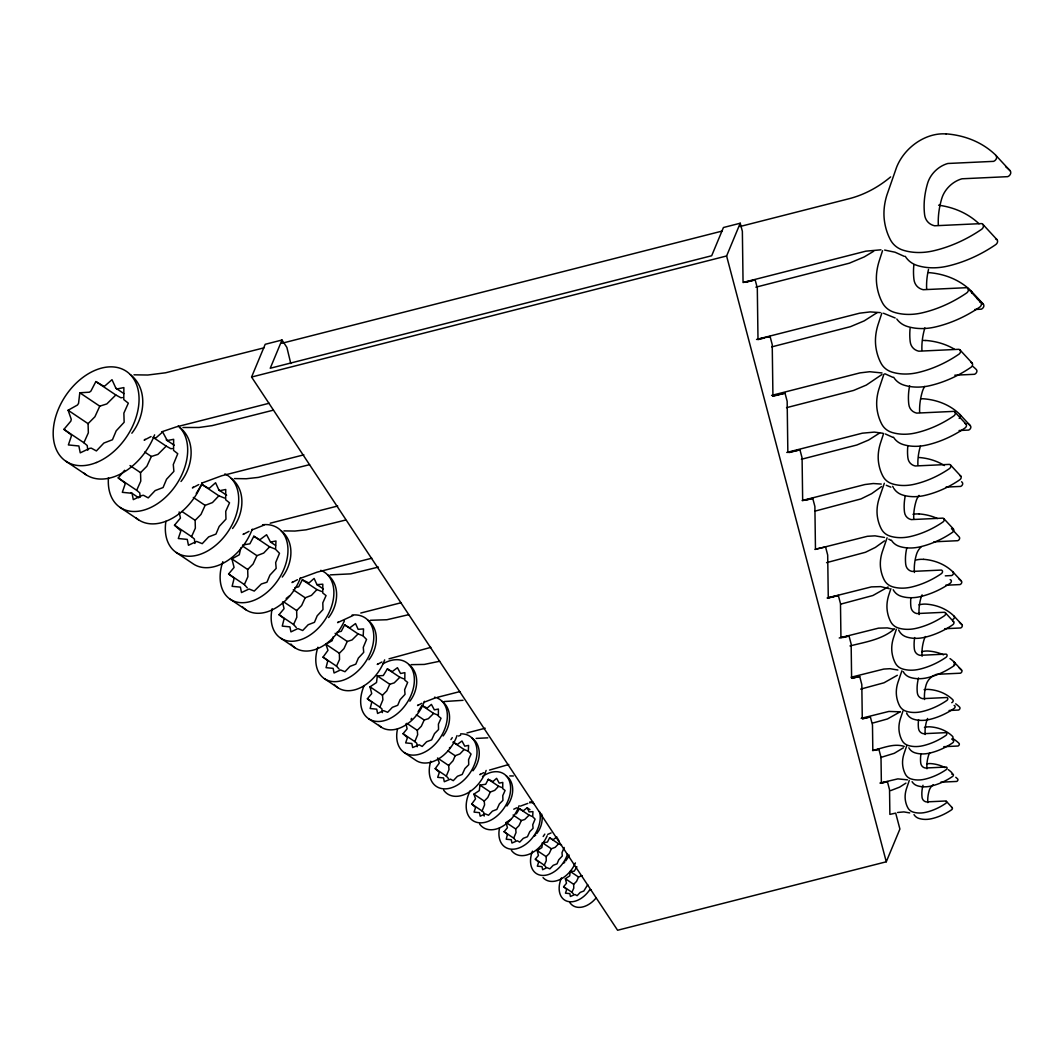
<?xml version="1.0" encoding="UTF-8"?>
<svg xmlns="http://www.w3.org/2000/svg" width="1064" height="1064" viewBox="0 0 1064 1064"><rect width="100%" height="100%" fill="white"/><g stroke="black" fill="none" stroke-linecap="round" stroke-linejoin="round"><path stroke-width="1.5" d="M79.8 392.776L78.55 403.389L77.446 405.025L68.109 410.252L71.261 419.296L70.862 421.091L63.933 429.351L70.995 434.644L71.394 436.027L68.375 444.938L78.869 445.989L80.252 452.838L89.788 448.33L91.305 448.157L96.385 450.937L103.873 443.05L112.451 439.751L116.202 430.814L124.142 422.275L123.876 413.111L128.318 403.176L123.783 399.585L123.876 387.589L117 388.959L115.883 388.214L111.999 379.688L104.95 385.873L103.447 386.046L95.866 381.577L90.879 391.153L89.376 392.204L79.8 392.776L99.763 406.169L106.839 403.921L115.83 394.983L120.91 397.776L122.427 397.59M240.81 547.88L239.28 554.77L231.899 558.906L234.08 567.458L228.6 573.988L234.186 578.178L232.112 586.317L240.398 587.142L241.501 592.555L249.043 589.004L254.243 591.065L261.345 583.99L266.944 582.221L269.91 575.145L276.175 568.402L275.669 562.577L279.486 553.307L275.576 549.317L275.975 540.991L270.535 542.068L266.585 534.74L259.829 539.767L253.844 536.243L249.894 543.81L242.659 544.994M333.258 636.724L332.181 640.688L325.877 644.225L327.991 650.33L323.044 657.126L327.818 660.704L326.05 667.66L333.138 668.365L334.069 672.993L340.52 669.948L344.975 671.716L350.029 666.383L355.815 664.149L358.355 658.111L363.715 652.338L363.276 647.364L366.548 639.451L363.196 636.033L363.542 628.917L358.142 629.329L355.522 623.571L349.737 627.866L344.616 624.861L341.251 631.324L337.009 632.216M377.308 675.893L376.523 682.529L369.993 686.825L371.722 693.595L367.386 698.769L371.802 702.08L370.166 708.518L376.723 709.183L377.587 713.465L383.559 710.646L387.682 712.281L392.363 707.334L397.723 705.286L400.077 699.686L405.038 694.34L404.639 689.738L407.658 682.396L404.812 680.149L404.879 672.648L400.569 673.499L397.444 667.7L392.097 671.677L387.363 668.897L383.293 675.534L377.308 675.893L389.796 684.272L394.225 682.862L399.851 677.276L403.961 678.912M479.957 785.099L479.305 790.592L473.906 794.156L475.528 798.838L471.738 804.038L475.608 807.496L474.039 812.111L479.465 812.657L480.197 816.194L485.131 813.867L488.549 815.224L492.419 811.127L496.861 809.425L499.375 803.945L502.913 800.381L502.78 795.633L505.081 790.486L502.727 788.624L502.78 782.412L499.216 783.131L496.622 778.329L492.978 781.521L488.27 779.314L485.689 784.261L479.957 785.099L490.291 792.042L494.733 790.339L498.604 786.243L502.022 787.599M556.858 836.942L553.027 839.789L549.636 837.78L547.401 842.076L542.441 842.794L541.882 847.556L537.2 850.628L538.437 855.483L535.338 859.18L538.677 862.173L537.32 866.149L542.015 866.628L542.64 869.7L546.909 867.679L549.862 868.849L553.214 865.311L557.057 863.835L558.733 859.832L562.297 856.001L562.005 852.703L564.159 847.463M576.914 866.788L574.214 871.203L570.224 871.443L569.706 875.871L565.356 878.731L566.5 883.24L563.614 886.684L566.726 889.464L565.463 893.175L569.839 893.614L570.41 896.46L575.012 894.505L577.127 895.675L580.252 892.39L583.817 891.007L587.74 884.689M882.535 250.705L879.05 261.438A63.348 48.864 -42.7 0 0 876.803 285.099A78.576 60.608 -42.7 0 0 882.349 302.642A32.319 24.938 -42.7 0 0 894.252 312.324A63.574 49.037 -42.7 0 0 922.355 312.803A113.449 87.514 -42.7 0 0 966.564 293.026A3.431 2.647 -42.7 0 0 968.373 289.9A3.431 2.647 -42.7 0 0 966.524 287.692L923.206 289.714A18.7 14.431 -42.7 0 1 913.949 279.446A82.46 63.601 -42.7 0 1 913.83 265.122M890.874 588.671L888.639 595.521A40.432 31.189 -42.7 0 0 887.216 610.63A50.154 38.676 -42.7 0 0 890.754 621.828A20.628 15.907 -42.7 0 0 898.349 628.013A40.578 31.295 -42.7 0 0 916.29 628.319A72.419 55.86 -42.7 0 0 944.5 615.697A2.195 1.689 -42.7 0 0 944.473 612.279L916.836 613.569A11.943 9.204 -42.7 0 1 910.93 607.025A52.628 40.592 -42.7 0 1 910.851 597.888M881.843 313.135L877.92 325.052A58.573 45.18 -42.7 0 0 875.858 346.917A72.645 56.033 -42.7 0 0 880.979 363.143A29.885 23.049 -42.7 0 0 891.991 372.094A58.773 45.34 -42.7 0 0 917.966 372.546A104.897 80.904 -42.7 0 0 958.837 354.259A3.179 2.447 -42.7 0 0 960.513 351.359A3.179 2.447 -42.7 0 0 958.797 349.311L918.764 351.187A17.29 13.34 -42.7 0 1 910.199 341.704A76.236 58.813 -42.7 0 1 910.079 328.457M883.639 433.447L880.3 443.635A50.075 38.623 -42.7 0 0 878.531 462.335A62.098 47.893 -42.7 0 0 882.907 476.193A25.549 19.697 -42.7 0 0 892.324 483.854A50.247 38.756 -42.7 0 0 914.521 484.226A89.669 69.16 -42.7 0 0 949.46 468.599A2.713 2.088 -42.7 0 0 949.434 464.383L915.2 465.979A14.776 11.398 -42.7 0 1 907.885 457.866A65.17 50.274 -42.7 0 1 907.778 446.548M896.34 629.25L893.334 638.307A38.144 29.42 -42.7 0 0 891.991 652.551A47.308 36.495 -42.7 0 0 895.329 663.111A19.458 15.016 -42.7 0 0 902.498 668.95A38.277 29.526 -42.7 0 0 919.416 669.229A68.309 52.695 -42.7 0 0 946.029 657.326A2.062 1.596 -42.7 0 0 946.002 654.107L919.934 655.331A11.265 8.685 -42.7 0 1 914.362 649.146A49.649 38.304 -42.7 0 1 914.668 637.562M902.91 711.151L900.317 718.985A32.997 25.443 -42.7 0 0 899.146 731.301A40.924 31.561 -42.7 0 0 902.033 740.438A16.838 12.981 -42.7 0 0 908.244 745.478A33.104 25.536 -42.7 0 0 922.874 745.731A59.092 45.579 -42.7 0 0 945.896 735.437A1.782 1.383 -42.7 0 0 945.869 732.657L923.313 733.708A9.736 7.515 -42.7 0 1 918.498 728.361A42.946 33.13 -42.7 0 1 918.578 719.623M883.878 374.275L878.957 388.945A54.158 41.775 -42.7 0 0 877.042 409.174A67.165 51.804 -42.7 0 0 881.777 424.164A27.624 21.307 -42.7 0 0 891.965 432.45A54.344 41.922 -42.7 0 0 915.971 432.862A96.984 74.799 -42.7 0 0 953.77 415.958A2.939 2.261 -42.7 0 0 955.312 413.271A2.939 2.261 -42.7 0 0 953.73 411.382L916.716 413.111A15.987 12.329 -42.7 0 1 908.802 404.347A70.49 54.37 -42.7 0 1 909.627 385.793M906.621 746.01L903.828 754.323A30.683 23.674 -42.7 0 0 902.751 765.787A38.051 29.353 -42.7 0 0 905.424 774.286A15.654 12.076 -42.7 0 0 911.196 778.981A30.79 23.754 -42.7 0 0 924.802 779.207A54.956 42.387 -42.7 0 0 946.215 769.631A1.663 1.277 -42.7 0 0 946.202 767.038L925.215 768.022A9.057 6.982 -42.7 0 1 920.732 763.048A39.94 30.803 -42.7 0 1 920.985 753.738M909.268 780.471L906.315 789.169A28.542 22.012 -42.7 0 0 905.304 799.822A35.391 27.305 -42.7 0 0 907.805 807.736A14.563 11.225 -42.7 0 0 913.165 812.098A28.635 22.091 -42.7 0 0 925.826 812.311A51.099 39.421 -42.7 0 0 945.736 803.4A1.543 1.197 -42.7 0 0 945.723 800.993L926.212 801.91A8.419 6.504 -42.7 0 1 922.036 797.282A37.147 28.648 -42.7 0 1 922.993 785.272M884.33 483.282L878.97 498.95A46.297 35.711 -42.7 0 0 877.335 516.24A57.416 44.289 -42.7 0 0 881.391 529.047A23.621 18.221 -42.7 0 0 890.089 536.136A46.457 35.83 -42.7 0 0 910.624 536.482A82.899 63.946 -42.7 0 0 942.917 522.038A2.514 1.929 -42.7 0 0 942.89 518.128L911.25 519.604A13.672 10.547 -42.7 0 1 904.48 512.103A60.249 46.47 -42.7 0 1 905.185 496.25M887.097 537.799L882.136 552.309A42.866 33.064 -42.7 0 0 880.62 568.322A53.16 41.004 -42.7 0 0 884.357 580.186A21.865 16.864 -42.7 0 0 892.417 586.743A43.012 33.17 -42.7 0 0 911.436 587.062A76.754 59.212 -42.7 0 0 941.334 573.682A2.328 1.796 -42.7 0 0 941.308 570.065L912.008 571.434A12.648 9.762 -42.7 0 1 905.743 564.492A55.794 43.039 -42.7 0 1 906.767 548.133M901.9 670.799L897.803 682.809A35.471 27.358 -42.7 0 0 896.54 696.069A43.996 33.942 -42.7 0 0 899.639 705.884A18.101 13.965 -42.7 0 0 906.315 711.311A35.604 27.465 -42.7 0 0 922.049 711.577A63.534 49.011 -42.7 0 0 946.8 700.511A1.929 1.476 -42.7 0 0 946.787 697.519L922.528 698.649A10.467 8.073 -42.7 0 1 917.341 692.903A46.178 35.617 -42.7 0 1 918.525 677.968M282 340.014L270.243 368.25L711.683 255.746L723.44 227.51L740.225 223.227L742.366 231.314L743.058 282.519L755.161 279.872L757.302 287.972L757.994 339.163L770.097 336.53L772.225 344.616L772.929 395.821L785.019 393.175L787.161 401.274L787.852 452.466L799.955 449.833L802.083 457.919L802.668 500.585L812.75 498.391L814.891 506.477L815.463 549.144L825.558 546.949L827.686 555.036L828.271 597.702L838.352 595.508L840.48 603.594L840.946 637.722L849.019 635.966L851.147 644.066L851.612 678.194L859.685 676.425L861.813 684.524L862.279 718.652L870.352 716.897L872.48 724.983L872.826 750.586L878.877 749.269L881.005 757.355L881.364 782.958L887.416 781.641L889.544 789.727L889.876 814.386L895.702 813.122L899.905 829.042L886.272 861.787L617.599 930.255L251.57 377.042L265.202 344.297L282 340.014L286.881 347.409L290.791 363.542M886.272 861.787L726.606 255.972L740.225 223.227M99.763 406.169L94.922 416.756L88.073 423.658L88.339 432.809L83.896 442.744L87.208 445.523L87.807 450.178M172.288 448.556L170.892 448.715L166.197 446.135L157.898 454.408L151.354 456.483L146.872 466.271L140.541 472.642L140.78 481.114L136.671 490.305L139.73 492.871L140.288 497.167M224.491 498.045L218.865 495.811L212.468 502.567L205.126 505.373L200.99 514.417L195.138 520.323L195.35 528.156L191.56 536.642L194.393 539.009L194.938 543.451M274.818 548.904L269.618 546.83L263.699 553.067L256.916 555.674L253.086 564.04L247.686 569.493L247.885 576.728L244.374 584.588L247.3 587.873M321.74 591.518L316.926 589.602L311.459 595.375L305.182 597.782L301.644 605.509L296.643 610.55L296.829 617.253L293.584 624.502L296.297 627.547M362.558 635.673L358.103 633.905L352.038 639.943L347.25 641.472L343.978 648.614L339.363 653.283L339.536 659.467L336.53 666.17L339.03 668.99M389.796 684.272L386.764 690.895L382.481 695.204L382.894 699.819L379.875 707.148L381.936 708.89L382.375 712.614M437.543 714.955L433.66 713.412L428.353 718.692L424.177 720.022L421.317 726.26L417.288 730.343L417.66 734.692L414.814 741.608L416.769 743.244L417.168 746.755M467.774 750.971L464.103 749.521L459.941 753.911L455.166 755.746L453.065 760.72L448.649 765.481L449.008 769.578L446.321 776.108L448.383 778.422M490.291 792.042L487.778 797.521L484.24 801.086L484.572 804.903L482.072 810.981L483.788 812.417L484.187 816.088M532.253 816.434L529.074 815.17L524.752 819.48L521.333 820.557L519.006 825.651L515.707 828.976L516.027 832.527L513.699 838.166L515.481 840.174M561.526 844.962L558.573 843.792L555.222 847.316L551.378 848.793L549.21 853.541L546.151 856.626L546.258 860.723L544.276 865.178L545.925 867.04M582.114 875.659L578.537 877.029L576.515 881.431L573.669 884.304L573.775 888.121L571.927 892.257L573.469 893.986M226.645 495.212L218.905 490.025L215.58 482.737L209.568 488.03L208.278 488.177L201.801 484.359L196.242 493.43M323.35 588.937L316.966 584.655L314.119 578.43L308.972 582.952L302.336 579.813L298.691 586.809L294.795 587.74M529.978 809.651L527.225 807.802L523.116 810.874L519.458 808.72L516.333 813.827M289.674 595.747L286.15 598.473M411.01 719.344L411.662 718.373M511.119 819.214L506.105 822.525L507.422 827.739L504.083 831.716L507.488 834.269L506.225 839.217L511.279 839.735L511.944 843.034L517.264 840.773L519.711 842.116L523.315 838.312L527.438 836.73L529.779 831.636L533.077 828.311L532.758 824.76L535.086 819.12L532.705 816.687L532.944 811.619L529.101 811.912L527.225 807.802M131.843 433.221C144.85 416.835 148.428 388.799 130.406 374.648M181 481.487C193.036 466.351 196.348 440.416 179.683 427.342M232.55 528.502C243.669 514.497 246.728 490.531 231.327 478.428M282.266 577.047C292.547 564.106 295.38 541.948 281.135 530.763M328.616 617.546C338.126 605.576 340.746 585.08 327.579 574.746M368.929 659.733C377.707 648.668 380.127 629.728 367.958 620.166M409.853 701.189C417.992 690.948 420.24 673.406 408.962 664.548M443.103 735.982C450.777 726.313 452.892 709.768 442.265 701.415M450.937 739.586L452.267 737.631M473.014 770.802L475.621 766.958A29.606 22.836 -42.7 0 0 475.435 741.222L472.217 738.19M506.903 806.047L509.324 802.469A27.531 21.24 -42.7 0 0 509.151 778.529L506.158 775.709M536.788 833.578L539.036 830.266A25.603 19.75 -42.7 0 0 541.682 814.066M543.172 836.517L544.795 834.123M565.742 860.909L567.83 857.823A23.82 18.367 -42.7 0 0 569.12 855.07M154.745 437.876L156.142 437.716L162.659 431.997L167.274 440.562L173.645 439.312L173.552 450.391L177.755 453.716L173.286 464.556L173.884 471.365L166.543 479.266L163.071 487.538L155.145 490.584L148.229 497.886L143.52 495.305L142.124 495.465L133.306 499.628L132.029 493.297L122.32 492.326L125.126 484.093L124.754 482.817L118.224 477.909L124.634 470.275M218.905 490.025L219.862 490.664L225.741 489.493L225.661 499.748L229.531 502.82L225.741 511.319L225.967 519.139L219.184 526.441L215.965 534.088L208.637 536.908L202.24 543.651L196.601 541.416L188.448 545.273L187.264 539.408L178.3 538.517L180.88 530.909L174.496 525.19L180.428 518.128L179.151 511.957M316.966 584.655L322.804 584.202L322.738 592.967L326.05 595.601L322.804 602.849L322.99 609.552L317.192 615.79L314.452 622.32L308.188 624.728L302.708 630.5L297.893 628.585L290.924 631.883L289.913 626.869L282.253 626.111L284.168 618.583L279.007 614.713L284.061 608.674L282.519 602.091M418.046 711.776L421.876 705.512L427.236 708.039L431.399 704.395L434.351 709.861L438.408 709.05L438.355 716.125L441.028 718.253L438.408 724.119L438.554 729.518L434.524 733.601L431.665 739.839L426.598 741.781L422.182 746.436L419.189 744.8L412.659 747.553L411.848 743.51L405.65 742.898L407.432 737.645L403.03 733.695L407.126 728.827L405.969 723.759M464.103 749.521L452.985 742.06L457.214 744.547L461.976 740.996L464.755 746.157L468.586 745.399L468.293 751.264L471.059 754.083L468.586 759.616L468.732 764.71L464.915 768.554L462.215 774.446L457.44 776.281L453.277 780.67L450.444 779.114L444.3 781.734L443.528 777.917L437.69 777.332L439.366 772.371L435.216 768.647L439.286 763.061L437.543 758.02L448.649 765.481M145.116 439.312L144.159 440.177L151.048 436.559M193.276 487.126L192.398 487.924L198.768 484.586M243.895 533.716L243.084 534.447L248.976 531.362M292.76 581.875L292.002 582.553L297.454 579.694M338.325 622.001L337.62 622.639L352.955 615.564M377.893 663.856L377.255 664.441L381.896 661.994M418.165 705.006L417.567 705.552L421.876 703.277M480.409 774.206L479.877 774.685L483.708 772.664M513.766 809.199L516.851 807.776M890.648 176.903C878.638 187.011 864.527 194.725 849.298 198.662L739.959 226.526M881.963 374.488L866.296 385.088L853.594 390.435L786.522 407.672M881.537 486.581L871.642 493.669L860.962 498.923L815.051 511.106M884.503 540.858L875.353 547.428L865.444 552.283L826.542 562.657M894.585 628.811C882.216 639.65 865.285 642.018 849.976 645.954M877.148 312.63L864.234 320.863L850.495 326.661L771.746 346.877M879.635 433.021L868.583 440.057L856.839 445.005L801.391 459.276M888.108 586.956L872.906 595.508L840.799 604.113M897.324 675.294L883.985 682.795L860.67 689.113M899.878 711.989L887.469 718.958L872.613 723.094M903.416 747.819L894.292 753.299L880.606 757.515M905.943 783.117L899.639 787.134L890.688 790.605M449.38 747.965L450.218 747.38M534.354 836.078L535.671 835.227M563.481 863.223L564.705 862.439M589.788 890.448L590.932 889.717M873.677 251.25L864.234 256.916L849.378 263.18L755.879 287.174M201.987 483.043L221.711 475.768L303.865 454.833M251.955 529.938L264.058 525.097M300.208 578.377L317.072 572.166L371.762 558.228M424.057 702.24L435.163 697.984M547.707 834.389L551.112 832.926M458.571 736.049L460.659 735.184M520.469 806.1L527.837 803.386M161.595 431.864L175.866 427.023L269.152 403.256M389.025 658.829L430.814 647.364M489.573 770.057L508.778 764.497M466.976 732.95L485.184 728.228M264.045 347.822L165.585 372.786L147.803 375.02L133.984 374.821M281.721 343.313L722.283 231.034M251.57 377.042L726.606 255.972M743.603 282.332L865.843 251.171L880.965 249.814M745.997 282.213L753.631 280.271M273.421 410.145L212.202 425.613L199.021 427.475L182.981 427.502M756.531 339.456L859.632 313.188L870.179 311.912L880.287 312.603M757.887 339.642L763.992 338.086M767.038 337.301L770.097 336.53M309.558 464.675L258.339 477.404L246.196 478.747L234.373 478.574M270.19 523.209L337.687 506.012M771.586 395.422L859.978 372.892L869.727 371.722L882.029 372.959M772.81 396.287L785.019 393.175M345.574 520.057L306.113 529.819L294.888 531.056L283.955 530.896M786.761 452.453L862.359 433.181L874.315 432.104L882.761 433.248M789.275 452.546L799.955 449.833M378.425 567.072L350.668 573.868L330.186 574.879M360.789 613.024L401.062 602.756M802.136 500.532L864.952 484.532L873.291 483.522L881.271 484.067M806.645 499.947L812.75 498.391M408.603 614.699L386.884 619.74L370.365 620.285M814.958 549.463L867.373 536.296L875.007 535.844L884.49 537.453M439.632 661.263L424.27 664.428L411.196 664.654M437.397 697.319L459.954 691.573M827.127 597.995L871.389 586.889L880.739 586.623L889.265 588.698M827.659 598.221L838.352 595.508M839.23 637.988L878.518 628.146L887.336 627.906L893.467 629.157M842.914 637.522L849.019 635.966M851.107 677.236L883.785 669.07L890.063 668.697L897.883 670.027M852.051 678.38L859.685 676.425M529.699 802.841L532.918 802.017M861.175 718.346L888.906 711.43L900.29 711.829M862.718 718.838L870.352 716.897M872.547 750.426C882.774 748.325 893.64 742.925 904.254 746.423M875.832 750.04L878.877 749.269M879.941 783.077L897.843 778.875L907.486 779.846M881.298 783.197L887.416 781.641M463.026 700.312L444.366 701.522M897.577 812.484L903.868 811.912L909.72 812.909M487.817 737.844L476.113 738.416M974.77 309.491L981.301 309.185A3.365 2.594 -42.7 0 0 983.282 304.105L970.381 290.206A101.2 78.058 -42.7 0 0 928.566 272.597M954.78 375.206L974.531 374.289A3.112 2.394 -42.7 0 0 976.366 369.594L975.608 368.836A93.566 72.166 -42.7 0 0 972.802 366.362M959.09 430.521L968.652 430.069A2.873 2.221 -42.7 0 0 970.355 425.733L959.329 413.856A86.503 66.726 -42.7 0 0 923.592 398.801A32 24.685 -42.7 0 0 921.211 398.787M946.016 487.099L960.672 486.408A2.66 2.048 -42.7 0 0 962.242 482.404L961.59 481.753M933.899 541.815L957.773 540.698A2.461 1.902 -42.7 0 0 959.223 536.988L951.482 528.622M945.311 575.85L951.668 575.544A2.328 1.796 -42.7 0 0 953.038 572.046L952.466 571.474A69.865 53.892 -42.7 0 0 923.605 559.318M945.697 585.24L960.007 584.575A2.328 1.796 -42.7 0 0 961.377 581.077L953.038 572.046M944.726 628.718L960.659 627.973A2.195 1.689 -42.7 0 0 961.949 624.661L953.544 615.617A65.901 50.833 -42.7 0 0 926.318 604.139A24.379 18.806 -42.7 0 0 918.95 604.857M949.088 710.486L958.544 710.047A1.902 1.463 -42.7 0 0 959.662 707.188L959.196 706.722A57.004 43.97 -42.7 0 0 955.685 703.823M943.781 746.689L957.986 746.024A1.769 1.357 -42.7 0 0 959.023 743.364L958.584 742.925A53.014 40.898 -42.7 0 0 953.544 739.041M940.789 782.186L956.682 781.442A1.636 1.264 -42.7 0 0 957.64 778.968L957.241 778.569A49.303 38.025 -42.7 0 0 955.765 777.265M513.353 775.975L509.776 775.922M884.623 250.067L895.01 252.208L904.294 256.371M883.492 313.255L895.17 317.976M884.902 373.77L892.842 377.321M885.408 433.992L892.749 437.291M886.259 485.277L890.887 487.152M888.773 539.182L890.768 540.259M559.092 841.092L557.443 838.206M115.883 388.214L123.943 393.627M95.866 381.577L115.83 394.983M166.25 439.884L174.323 445.297M153.017 437.291L166.197 446.135M201.801 484.359L218.865 495.811M144.757 452.054L151.354 456.483M270.535 542.068L275.549 545.433M68.109 410.252L88.073 423.658M253.844 536.243L269.618 546.83M193.316 497.447L205.126 505.373M302.336 579.813L316.926 589.602M129.994 465.567L140.541 472.642M242.459 545.965L256.916 555.674M63.933 429.351L83.896 442.744M182.011 511.518L195.138 520.323M293.252 589.775L305.182 597.782M344.616 624.861L358.103 633.905M118.224 477.909L136.671 490.305M231.899 558.906L247.686 569.493M130.992 492.619L138.746 497.819M174.496 525.19L191.56 536.642M335.12 633.319L347.25 641.472M387.363 668.897L399.851 677.276M283.383 601.652L296.643 610.55M66.021 461.297L85.985 474.69M228.6 573.988L244.374 584.588M423.193 706.39L433.66 713.412M325.877 644.225L339.363 653.283M120.139 507.448L138.599 519.844M279.007 614.713L293.584 624.502M176.278 552.495L193.342 563.96A46.311 31.415 -56.1 0 0 252.261 529.18M416.33 714.742L424.177 720.022M369.993 686.825L382.481 695.204M323.044 657.126L336.53 666.17M230.25 599.245L246.023 609.832M280.524 638.054L295.114 647.856M406.807 723.307L417.288 730.343M447.758 750.772L455.166 755.746M488.27 779.314L498.604 786.243M367.386 698.769L379.875 707.148M519.458 808.72L529.074 815.17M324.454 678.712L337.94 687.756M403.03 733.695L414.814 741.608M549.636 837.78L558.573 843.792M513.101 815.024L521.333 820.557M368.689 718.759L381.178 727.138M473.906 794.156L484.24 801.086M435.216 768.647L446.321 776.108M542.441 842.794L551.378 848.793M404.267 752.554L416.037 760.454A31.973 21.692 -56.1 0 0 457.028 735.583M506.105 822.525L515.707 828.976M471.738 804.038L482.072 810.981M570.224 871.443L578.537 877.029M537.2 850.628L546.151 856.626M504.083 831.716L513.699 838.166M565.356 878.731L573.669 884.304M535.338 859.18L544.276 865.178M563.614 886.684L571.927 892.257M938.315 224.916A89.19 68.801 -42.7 0 1 941.773 198.476A24.299 18.74 -42.7 0 1 961.976 178.792L1007.768 176.651A3.937 3.032 -42.7 0 0 1010.082 170.719L995 154.453A118.383 91.318 -42.7 0 0 946.096 133.851M1010.082 170.719L1009.138 169.748A118.383 91.318 -42.7 0 0 1005.586 166.622M983.282 304.105L982.458 303.293A101.2 78.058 -42.7 0 0 977.311 298.944M970.355 425.733L969.65 425.028A86.503 66.726 -42.7 0 0 967.947 423.485M961.377 581.077L960.805 580.505A69.865 53.892 -42.7 0 0 958.717 578.656M961.949 624.661L961.417 624.129A65.901 50.833 -42.7 0 0 959.449 622.387M935.522 674.696A12.582 9.709 -42.7 0 1 936.692 674.31L960.406 673.206A2.035 1.569 -42.7 0 0 961.603 670.134L953.796 661.715A61.3 47.282 -42.7 0 0 950.019 658.589M961.603 670.134L961.111 669.628A61.3 47.282 -42.7 0 0 959.276 668.019M982.91 224.398L997.034 239.706M967.854 288.424L980.928 302.575M960.034 350.003L972.124 363.077M954.874 412.021L966.046 424.11M950.485 464.968L960.819 476.14M943.874 518.673L953.424 529.008M945.337 612.758L953.677 621.788M946.322 801.325L952.214 807.696M178.18 425.972A50.088 33.982 -56.1 0 1 160.026 501.889A50.088 33.982 -56.1 0 1 108.462 477.683M938.608 205.206A109.459 84.428 -42.7 0 1 979.04 223.759M202.173 482.657A50.088 33.982 -56.1 0 1 136.245 518.048M896.779 319A32.319 24.938 -42.7 0 0 907.326 326.475A63.574 49.037 -42.7 0 0 935.416 326.954A113.449 87.514 -42.7 0 0 979.625 307.177A3.431 2.647 -42.7 0 0 981.434 304.038A3.431 2.647 -42.7 0 0 979.585 301.83M926.638 288.916A82.46 63.601 -42.7 0 1 928.513 269.418M224.89 473.906A46.311 31.415 -56.1 0 1 234.067 520.549A46.311 31.415 -56.1 0 1 189.645 556.246A46.311 31.415 -56.1 0 1 165.918 521.293M971.193 291.031A3.365 2.594 -42.7 0 1 971.738 293.252M893.654 377.268A29.885 23.049 -42.7 0 0 904.067 385.168A58.773 45.34 -42.7 0 0 930.042 385.62A104.897 80.904 -42.7 0 0 970.927 367.333A3.179 2.447 -42.7 0 0 972.589 364.433A3.179 2.447 -42.7 0 0 970.887 362.398M921.929 350.442A76.236 58.813 -42.7 0 1 924.882 327.845M262.555 524.778A42.813 29.047 -56.1 0 1 286.416 561.739A42.813 29.047 -56.1 0 1 242.299 602.716A42.813 29.047 -56.1 0 1 222.842 561.672M925.786 340.453A93.566 72.166 -42.7 0 1 954.461 349.218M300.5 577.686A42.813 29.047 -56.1 0 1 242.525 606.879M923.22 340.453A34.607 26.693 -42.7 0 1 925.746 340.547M893.507 437.224A27.624 21.307 -42.7 0 0 903.136 444.539A54.344 41.922 -42.7 0 0 927.143 444.952A96.984 74.799 -42.7 0 0 964.942 428.047A2.939 2.261 -42.7 0 0 966.484 425.361A2.939 2.261 -42.7 0 0 964.902 423.485M919.642 412.433A70.49 54.37 -42.7 0 1 922.368 391.539A19.205 14.816 -42.7 0 1 924.709 386.405M960.021 414.561A2.873 2.221 -42.7 0 1 959.169 418.418M320.756 570.331A39.581 26.853 -56.1 0 1 330.079 610.377A39.581 26.853 -56.1 0 1 291.017 641.26A39.581 26.853 -56.1 0 1 272.158 608.728M344.404 620.804A39.581 26.853 -56.1 0 1 290.938 644.039M893.747 488.27A25.549 19.697 -42.7 0 0 902.644 495.026A50.247 38.756 -42.7 0 0 924.855 495.412A89.669 69.16 -42.7 0 0 959.781 479.784A2.713 2.088 -42.7 0 0 959.755 475.555M917.913 465.34A65.17 50.274 -42.7 0 1 920.44 446.029M893.228 487.379A62.098 47.893 -42.7 0 1 892.696 486.315M352.078 615.058A36.602 24.831 -56.1 0 1 372.52 646.433A36.602 24.831 -56.1 0 1 335.094 681.665A36.602 24.831 -56.1 0 1 317.91 647.218M919.003 457.493A79.973 61.685 -42.7 0 1 944.433 465.553M384.663 659.866A36.602 24.831 -56.1 0 1 360.723 687.583A36.602 24.831 -56.1 0 1 334.296 684.485M891.406 540.219A23.621 18.221 -42.7 0 0 899.639 546.47A46.457 35.83 -42.7 0 0 920.174 546.816A82.899 63.946 -42.7 0 0 952.466 532.372A2.514 1.929 -42.7 0 0 952.44 528.462M913.75 519.019A60.249 46.47 -42.7 0 1 916.091 501.157A16.412 12.662 -42.7 0 1 919.017 495.385M951.735 702.679A1.902 1.463 -42.7 0 0 952.852 699.819L952.4 699.354A57.004 43.97 -42.7 0 0 928.845 689.432A21.081 16.266 -42.7 0 0 924.097 689.711M539.501 811.539A26.081 17.702 -56.1 0 1 519.751 847.689A26.081 17.702 -56.1 0 1 499.575 827.765M529.779 801.937A26.081 17.702 -56.1 0 1 534.088 803.732M547.175 835.732A26.081 17.702 -56.1 0 1 511.385 850.282M908.842 747.806A16.838 12.981 -42.7 0 0 915.04 752.846A33.104 25.536 -42.7 0 0 929.683 753.099A59.092 45.579 -42.7 0 0 952.706 742.805A1.782 1.383 -42.7 0 0 952.679 740.012M925.175 734.519A42.946 33.13 -42.7 0 1 926.771 720.554A11.704 9.031 -42.7 0 1 927.622 718.453M954.288 662.207A2.035 1.569 -42.7 0 1 953.956 664.721M482.484 776.481A28.05 19.032 -56.1 0 1 510.627 789.076A28.05 19.032 -56.1 0 1 481.34 822.844A28.05 19.032 -56.1 0 1 470.328 790.499M934.378 675.188A12.582 9.709 -42.7 0 0 926.239 684.511A46.178 35.617 -42.7 0 0 924.536 699.514M943.569 654.852A61.3 47.282 -42.7 0 0 928.473 651.048A22.677 17.49 -42.7 0 0 921.624 651.713M519.112 805.687A28.05 19.032 -56.1 0 1 500.08 827.632A28.05 19.032 -56.1 0 1 479.585 823.988M907.326 714.449A18.101 13.965 -42.7 0 0 913.63 719.237A35.604 27.465 -42.7 0 0 929.364 719.503A63.534 49.011 -42.7 0 0 954.129 708.424A1.929 1.476 -42.7 0 0 954.102 705.432M906.967 713.811A43.996 33.942 -42.7 0 1 906.581 713.053M951.655 739.174A1.769 1.357 -42.7 0 0 952.692 736.514L952.267 736.075A53.014 40.898 -42.7 0 0 930.362 726.858A19.604 15.122 -42.7 0 0 924.443 727.43M567.564 854.02A24.259 16.452 -56.1 0 1 541.948 875.406A24.259 16.452 -56.1 0 1 532.439 851.16M575.411 862.904A24.259 16.452 -56.1 0 1 543.026 877.587M912.074 781.681A15.654 12.076 -42.7 0 0 917.527 785.831A30.79 23.754 -42.7 0 0 931.133 786.057A54.956 42.387 -42.7 0 0 952.546 776.481A1.663 1.277 -42.7 0 0 952.519 773.887M926.957 768.78A39.94 30.803 -42.7 0 1 928.433 755.799A10.879 8.392 -42.7 0 1 929.75 752.886M589.762 889.704A22.557 15.308 -56.1 0 1 566.261 900.929A22.557 15.308 -56.1 0 1 561.473 877.893M944.938 767.583A49.303 38.025 -42.7 0 0 930.987 763.62A18.234 14.071 -42.7 0 0 926.877 763.859M948.317 769.684A49.303 38.025 -42.7 0 1 951.362 772.198L951.761 772.597A1.636 1.264 -42.7 0 1 951.828 774.18M596.332 897.67A22.557 15.308 -56.1 0 1 569.932 902.724M913.989 814.612A14.563 11.225 -42.7 0 0 919.057 818.469A28.635 22.091 -42.7 0 0 931.705 818.682A51.099 39.421 -42.7 0 0 951.628 809.771A1.543 1.197 -42.7 0 0 951.602 807.363M927.821 802.602A37.147 28.648 -42.7 0 1 929.191 790.539A10.121 7.807 -42.7 0 1 933.141 784.713M954.076 616.149A2.195 1.689 -42.7 0 1 952.785 619.447M460.632 733.867A30.164 20.455 -56.1 0 1 475.728 760.8A30.164 20.455 -56.1 0 1 445.045 788.876A30.164 20.455 -56.1 0 1 430.76 761.212M486.155 770.429A30.164 20.455 -56.1 0 1 465.686 794.023A30.164 20.455 -56.1 0 1 443.648 790.113M903.19 671.623A19.458 15.016 -42.7 0 0 910.372 677.462A38.277 29.526 -42.7 0 0 927.276 677.755A68.309 52.695 -42.7 0 0 953.903 665.838A2.062 1.596 -42.7 0 0 953.876 662.619M922.089 656.262A49.649 38.304 -42.7 0 1 923.924 640.129A13.526 10.441 -42.7 0 1 925.56 636.511M383.107 663.723A33.888 22.996 -56.1 0 1 414.322 681.718A33.888 22.996 -56.1 0 1 379.875 721.432A33.888 22.996 -56.1 0 1 364.154 685.575M919.19 513.925A74.054 57.124 -42.7 0 1 937.424 518.527M424.43 701.309A33.888 22.996 -56.1 0 1 378.837 725.236M913.018 514.298A27.385 21.134 -42.7 0 1 919.163 513.992M893.201 589.749A21.865 16.864 -42.7 0 0 901.261 596.306A43.012 33.17 -42.7 0 0 920.267 596.638A76.754 59.212 -42.7 0 0 950.179 583.258A2.328 1.796 -42.7 0 0 950.152 579.641M914.428 572.485A55.794 43.039 -42.7 0 1 916.49 554.357A15.202 11.731 -42.7 0 1 921.264 546.67M434.524 697.199A31.973 21.692 -56.1 0 1 445.071 728.175A31.973 21.692 -56.1 0 1 413.564 755.134A31.973 21.692 -56.1 0 1 397.51 728.853M915.798 560.076A25.842 19.937 -42.7 0 1 923.592 559.385M952.812 621.309A2.195 1.689 -42.7 0 1 952.839 624.714A72.419 55.86 -42.7 0 1 924.629 637.336A40.578 31.295 -42.7 0 1 906.701 637.03A20.628 15.907 -42.7 0 1 899.093 630.859A50.154 38.676 -42.7 0 1 898.654 629.994M919.123 614.566A52.628 40.592 -42.7 0 1 921.065 597.463A14.337 11.066 -42.7 0 1 922.102 594.869M995.957 155.411A3.937 3.032 -42.7 0 1 993.643 161.356L947.838 163.484A24.299 18.74 -42.7 0 0 927.635 183.181A89.19 68.801 -42.7 0 0 924.603 214.689A20.229 15.601 -42.7 0 0 934.618 225.781L981.46 223.6A3.711 2.86 -42.7 0 1 983.455 225.98A3.711 2.86 -42.7 0 1 981.5 229.385A122.706 94.656 -42.7 0 1 933.687 250.772A68.761 53.04 -42.7 0 1 903.296 250.253A34.966 26.959 -42.7 0 1 890.408 239.772A84.987 65.556 -42.7 0 1 884.423 220.793A68.522 52.854 -42.7 0 1 886.844 195.204L896.54 167.394A43.784 33.769 -42.7 0 1 946.056 133.958M154.599 434.844A54.171 36.748 -56.1 0 1 83.431 472.749M905.251 256.304A34.966 26.959 -42.7 0 0 917.434 265.548A68.761 53.04 -42.7 0 0 947.825 266.067A122.706 94.656 -42.7 0 0 995.638 244.68A3.711 2.86 -42.7 0 0 997.593 241.289A3.711 2.86 -42.7 0 0 995.585 238.895M96.465 462.508A54.171 36.748 -56.1 0 0 133.133 378.039A54.171 36.748 -56.1 0 0 58.773 408.243A54.171 36.748 -56.1 0 0 96.465 462.508"/></g></svg>
